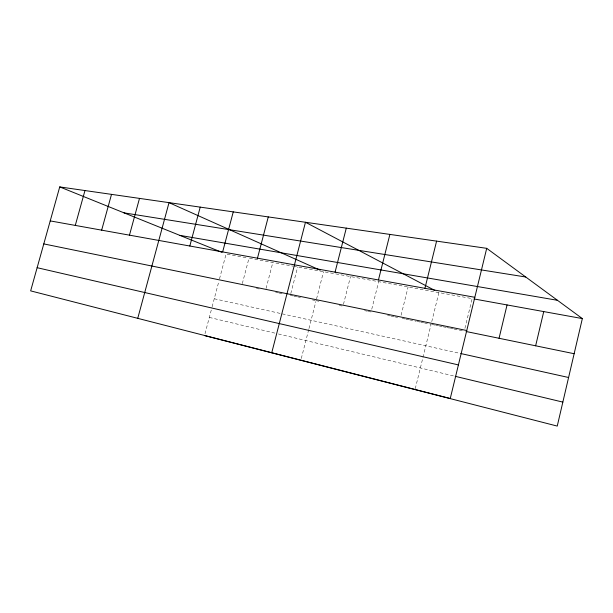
<?xml version="1.0" encoding="UTF-8"?>
<svg xmlns="http://www.w3.org/2000/svg" width="613" height="613" viewBox="0 0 613 613"><rect width="100%" height="100%" fill="white"/><g stroke="black" fill="none" stroke-linecap="round" stroke-linejoin="round"><path stroke-width="0.46" stroke-dasharray="3.06 2.3" d="M464.922 328.338L472.148 298.615L293.972 266.326M415.269 388.688L431.1 324.315L428.311 323.741M431.774 321.595L438.9 292.585L437.276 291.734M401.086 315.266L408.105 287.007M371.754 309.213L378.665 281.673M343.456 304.347L350.498 276.57M301.305 358.49L308.722 329.495M308.96 328.568L315.871 301.565M316.561 298.86L323.518 271.682M290.792 293.543L297.65 266.992M266.073 288.432L272.823 262.494M242.319 283.589L248.993 258.173L293.052 266.157M205.003 333.756L211.906 307.642M212.136 306.761L218.787 281.62M219.508 278.877L226.082 254.027L248.073 258.012M256.456 288.409L259.199 288.976M275.666 292.363L278.417 292.922M279.329 293.114L282.08 293.681M290.324 295.374L293.083 295.941M294.002 296.133L296.769 296.7M297.688 296.884L300.447 297.451M312.415 299.91L315.174 300.485M316.101 300.669L318.883 301.244M339.28 305.435L342.062 306.01M364.513 310.622L367.317 311.197M368.252 311.389L371.064 311.971M387.569 315.366L390.32 315.925M391.232 316.116L393.983 316.683M394.902 316.867L397.653 317.434M402.266 318.385L405.055 318.959M405.982 319.151L408.779 319.725M409.706 319.917L416.219 321.25M417.147 321.442L419.936 322.017M420.87 322.208L423.66 322.783M424.587 322.974L427.384 323.549M432.019 324.499L434.786 325.066M435.705 325.258L438.471 325.825M439.391 326.016L442.149 326.583M443.069 326.775L445.835 327.342M446.754 327.526L449.513 328.101M450.44 328.284L453.199 328.852M454.118 329.043L464.248 331.127M214.251 298.761L458.899 353.126M209.324 317.411L274.777 333.097M278.425 333.97L453.375 375.876"/><path stroke-width="0.92" d="M486.714 248.334L450.256 398.504L30.65 290.876L59.729 186.919L486.714 248.334L582.35 318.584L557.248 426.081L204.52 335.572M535.639 345.801L543.739 311.588M499.051 338.276L507.051 304.937M424.924 288.325L436.594 241.124M378.451 279.957L389.891 234.411M335.066 272.157L346.284 228.136M271.751 352.72L305.466 222.266L434.839 290.447M257.468 258.196L268.272 216.918M222.649 251.928L233.254 211.883M189.815 246.02L200.221 207.133M137.749 318.346L169.019 202.642L320.139 270.172M129.466 235.162L139.496 198.397M101.658 230.159L111.512 194.367M75.284 225.415L84.962 190.551M124.033 212.864L525.747 277.007M179.839 235.369L557.462 300.301M50.228 220.902L474.83 297.297M473.987 298.945L582.35 318.584M43.791 243.905L466.761 330.514M466.079 331.503L574.143 353.716M460.731 353.532L568.588 377.501M37.132 267.697L458.409 364.919M455.198 376.313L562.849 402.105M59.729 186.919L221.799 252.295"/></g></svg>
